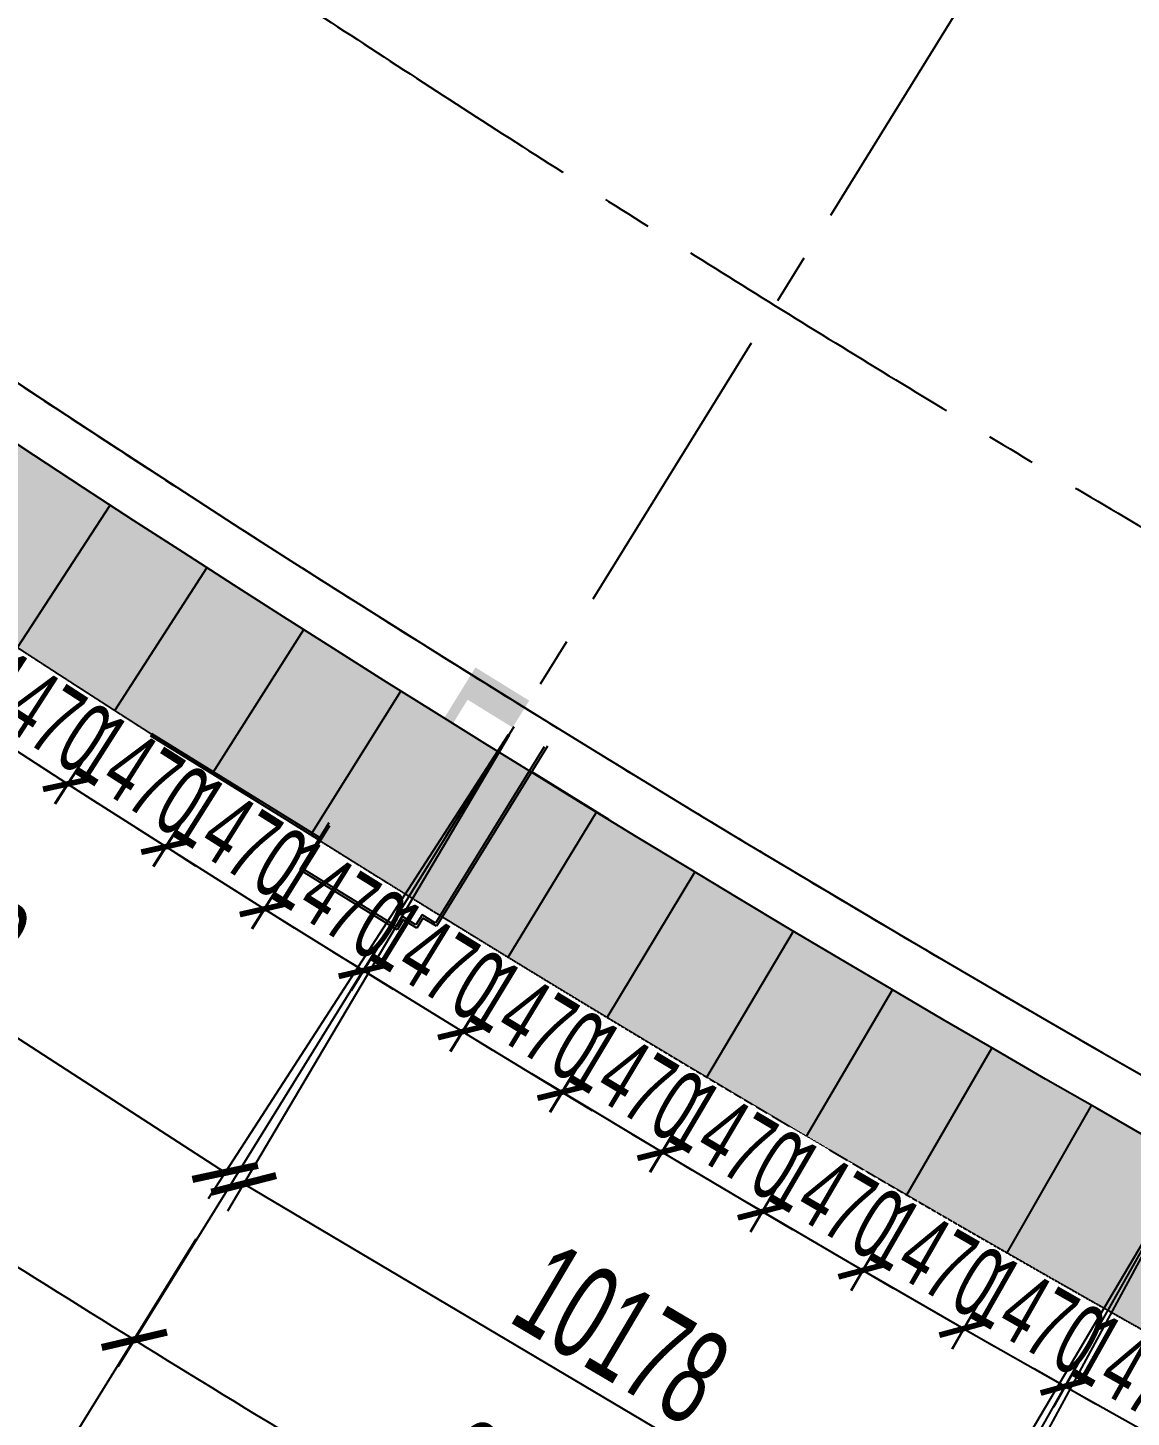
# Model space of a CAD drawing. Extents: x -668578 to 2331563, y -1202445 to 1620273.
# Drawn here: x 1576507 to 1590489, y 61932 to 79529 of the extents above; entities that cross this region are included whole.
import ezdxf
from ezdxf.enums import TextEntityAlignment as Align

# ---------------------------------------------------------------- set-up
doc = ezdxf.new("R2010")
doc.units = 0
doc.linetypes.add('CENTER2', pattern=[28.575000000000003, 19.05, -3.175, 3.175, -3.175])
doc.linetypes.add('DASH', pattern=[0.35, 0.25, -0.1])
doc.layers.get('0').update_dxf_attribs({"color": 8})
doc.layers.get('Defpoints').update_dxf_attribs({"color": 8})
for name, color, linetype in [('#填充层', 8, 'Continuous'), ('#幕墙线-平面', 8, 'Continuous'), ('#标注', 8, 'Continuous'), ('#轴线', 8, 'CENTER2'), ('A-AL', 8, 'Continuous'), ('A-GLASS', 8, 'Continuous'), ('dim', 8, 'Continuous'), ('PUB_HATCH', 8, 'Continuous')]:
    doc.layers.add(name, color=color, linetype=linetype)
doc.styles.add('JHZX', font='jrs.shx', dxfattribs={"width": 0.6, "bigfont": 'jhz.shx'})
doc.dimstyles.new('JZBZ-300', dxfattribs={"dimscale": 300, "dimtxt": 3, "dimasz": 1.5, "dimexe": 1, "dimexo": 1, "dimgap": 0.5, "dimtad": 1, "dimdec": 0, "dimdsep": 46, "dimtxsty": 'JHZX', "dimblk1": 'ARCHTICK', "dimblk2": 'ARCHTICK', "dimsah": 1, "dimcen": 0, "dimclrd": 1, "dimclre": 1, "dimclrt": 2, "dimazin": 2, "dimtfac": 1, "dimtdec": 0, "dimtix": 1, "dimtmove": 0, "dimatfit": 3, "dimfxl": 0, "dimtolj": 1, "dimlwd": -1, "dimlwe": -1, "dimarcsym": 0})
doc.dimstyles.new('JZBZ-400', dxfattribs={"dimscale": 400, "dimtxt": 3, "dimasz": 1.5, "dimexe": 1, "dimexo": 1, "dimgap": 0.5, "dimtad": 1, "dimdec": 0, "dimdsep": 46, "dimtxsty": 'JHZX', "dimblk1": 'ARCHTICK', "dimblk2": 'ARCHTICK', "dimsah": 1, "dimcen": 0, "dimclrd": 1, "dimclre": 1, "dimclrt": 2, "dimazin": 2, "dimtfac": 1, "dimtdec": 0, "dimtix": 1, "dimtmove": 0, "dimatfit": 3, "dimfxl": 0, "dimtolj": 1, "dimlwd": -1, "dimlwe": -1, "dimarcsym": 0})

# ---------------------------------------------------------------- blocks, each defined once
blk = doc.blocks.new('_ARCHTICK')
at = {"color": 0, "linetype": 'ByBlock', "const_width": 0.15}
blk.add_lwpolyline([(-0.5, -0.5), (0.5, 0.5)], dxfattribs=at)
blk = doc.blocks.new('*D2939')
at = {"layer": '#标注', "ltscale": 300, "transparency": 16777216}
for p, q in [((-1772.791618300945, -1481.365197545436), (-9341.748198340536, -7862.657879242006)), ((165913.7732030131, -92055.65823940704), (164727.0996400029, -101884.2800072265))]:
    blk.add_line(p, q, dxfattribs=at)
blk.add_arc((197092.1482162317, 166179.1797920645), 269610.2124900237, 220.1338192809485, 263.1156299250187, dxfattribs=at)
at = {"layer": 'Defpoints', "color": 0, "ltscale": 300, "transparency": 16777216}
for p in [(197092.1482162317, 166179.1797920645), (-1466.975190824596, -1223.535190204158), (40379.67516651106, -53208.30268940322), (165961.7196095993, -91658.54220838404)]:
    blk.add_point(p, dxfattribs=at)
at = {"layer": '#标注', "ltscale": 300, "transparency": 16777216, "xscale": 600, "yscale": 600, "zscale": 600}
for p, rotation in [((-9035.931770864163, -7604.827871900749), 130.1338192809485), ((164775.0460465892, -101487.1639762035), 353.1156299250187)]:
    blk.add_blockref('_ARCHTICK', p, dxfattribs=dict(at, rotation=rotation))
at = {"layer": '#标注', "ltscale": 300, "transparency": 16777216, "insert": (69341.55334645722, -70334.48968467087), "char_height": 1200, "attachment_point": 5, "rotation": 331.6247246029835, "style": 'JHZX'}
blk.add_mtext('\\A1;42.98°', dxfattribs=at)
blk = doc.blocks.new('*D2930')
at = {"layer": '#标注', "ltscale": 300, "transparency": 16777216}
for p, q in [((51524.54551234051, -49383.7940337945), (47327.25925499615, -55599.32201409651)), ((60146.82246571455, -54961.72641185495), (56198.15034978064, -61338.08811119855))]:
    blk.add_line(p, q, dxfattribs=at)
blk.add_arc((197092.1482162355, 166179.1797920608), 267210.2124900245, 235.9692216820956, 238.2314223311194, dxfattribs=at)
at = {"layer": 'Defpoints', "color": 0, "ltscale": 300, "transparency": 16777216}
for p in [(197092.1482162355, 166179.1797920608), (51748.40077939886, -49052.29920817842), (60357.41831189766, -54621.65378788998), (50478.43420826914, -57216.69421584099)]:
    blk.add_point(p, dxfattribs=at)
at = {"layer": '#标注', "ltscale": 300, "transparency": 16777216, "xscale": 600, "yscale": 600, "zscale": 600}
for p, rotation in [((47551.11452205444, -55267.82718848043), 145.9692216820956), ((56408.74619596369, -60998.01548723358), 328.2314223311194)]:
    blk.add_blockref('_ARCHTICK', p, dxfattribs=dict(at, rotation=rotation))
at = {"layer": '#标注', "ltscale": 300, "transparency": 16777216, "insert": (52386.18470508435, -57504.93999137268), "char_height": 1200, "attachment_point": 5, "rotation": 327.10032200660754, "style": 'JHZX'}
blk.add_mtext('\\A1;2.26°', dxfattribs=at)
blk = doc.blocks.new('*D2931')
at = {"layer": '#标注', "ltscale": 300, "transparency": 16777216}
for p, q in [((60146.82246571455, -54961.72641185472), (56198.15034978128, -61338.08811119736)), ((68982.5556794831, -60194.96833813658), (65288.65248811028, -66722.22497571085))]:
    blk.add_line(p, q, dxfattribs=at)
blk.add_arc((197092.1482162341, 166179.1797920613), 267210.2124900228, 238.2314223311197, 240.4936231196922, dxfattribs=at)
at = {"layer": 'Defpoints', "color": 0, "ltscale": 300, "transparency": 16777216}
for p in [(197092.1482162341, 166179.1797920613), (60357.41831189766, -54621.65378788975), (69179.56384968969, -59846.84798413259), (59410.711505285, -62829.81488756277)]:
    blk.add_point(p, dxfattribs=at)
at = {"layer": '#标注', "ltscale": 300, "transparency": 16777216, "xscale": 600, "yscale": 600, "zscale": 600}
for p, rotation in [((56408.74619596444, -60998.01548723238), 148.2314223311197), ((65485.66065831677, -66374.10462170682), 330.4936231196922)]:
    blk.add_blockref('_ARCHTICK', p, dxfattribs=dict(at, rotation=rotation))
at = {"layer": '#标注', "ltscale": 300, "transparency": 16777216, "insert": (61328.35310467837, -63042.53221595648), "char_height": 1200, "attachment_point": 5, "rotation": 329.362522725406, "style": 'JHZX'}
blk.add_mtext('\\A1;2.26°', dxfattribs=at)
blk = doc.blocks.new('*D2932')
at = {"layer": '#标注', "ltscale": 300, "transparency": 16777216}
for p, q in [((68982.55567948359, -60194.96833813658), (65288.6524881104, -66722.2249757114)), ((78017.97223548878, -65075.36233870775), (74584.59562444988, -71743.33992166127))]:
    blk.add_line(p, q, dxfattribs=at)
blk.add_arc((197092.1482162357, 166179.1797920601), 267210.2124900231, 240.4936231196918, 242.755823859536, dxfattribs=at)
at = {"layer": 'Defpoints', "color": 0, "ltscale": 300, "transparency": 16777216}
for p in [(197092.1482162357, 166179.1797920601), (69179.56384969015, -59846.8479841326), (78201.08565474418, -64719.7368676169), (68557.59220507472, -68085.98101930981)]:
    blk.add_point(p, dxfattribs=at)
at = {"layer": '#标注', "ltscale": 300, "transparency": 16777216, "xscale": 600, "yscale": 600, "zscale": 600}
for p, rotation in [((65485.66065831683, -66374.10462170735), 150.4936231196918), ((74767.70904370514, -71387.71445057029), 332.755823859536)]:
    blk.add_blockref('_ARCHTICK', p, dxfattribs=dict(at, rotation=rotation))
at = {"layer": '#标注', "ltscale": 300, "transparency": 16777216, "insert": (70482.13576870582, -68222.83826029279), "char_height": 1200, "attachment_point": 5, "rotation": 331.62472348961387, "style": 'JHZX'}
blk.add_mtext('\\A1;2.26°', dxfattribs=at)
blk = doc.blocks.new('*U2924')
at = {"linetype": 'ByBlock'}
blk.add_line((-8.960830237663566e-17, -20), (0, 0), dxfattribs=at)
blk.add_circle((0, -24), 4, dxfattribs=at)
at = {"color": 253, "linetype": 'ByBlock', "style": 'JHZX', "width": 0.75}
blk.add_attdef('AXES', text='', height=4, dxfattribs=at).set_placement((0, -24), align=Align.MIDDLE_CENTER)
blk = doc.blocks.new('*D3010')
at = {"layer": '#标注', "transparency": 16777216}
for p, q in [((-101902.4539093961, -38889.51586184055), (-105706.1735905746, -44769.24346854811)), ((-105488.9056908381, -44433.39430635753), (-96943.20927168499, -49961.78538723463)), ((-93356.75749024296, -44417.90694271766), (-97160.47717142141, -50297.63454942522))]:
    blk.add_line(p, q, dxfattribs=at)
at = {"layer": 'Defpoints', "color": 0, "transparency": 16777216}
for p in [(-101685.1860096597, -38553.66669964996), (-93139.48959050654, -44082.05778052706), (-96943.20927168499, -49961.78538723463)]:
    blk.add_point(p, dxfattribs=at)
at = {"layer": '#标注', "transparency": 16777216, "xscale": 600, "yscale": 600, "zscale": 600}
for p, rotation in [((-105488.9056908381, -44433.39430635753), 147.1003207696899), ((-96943.20927168499, -49961.78538723463), 327.1003207696899)]:
    blk.add_blockref('_ARCHTICK', p, dxfattribs=dict(at, rotation=rotation))
at = {"layer": '#标注', "transparency": 16777216, "insert": (-100781.5216817887, -46525.8915224149), "char_height": 1200, "attachment_point": 5, "rotation": 327.1003207696899, "style": 'JHZX'}
blk.add_mtext('\\A1;10178', dxfattribs=at)
blk = doc.blocks.new('*D3012')
at = {"layer": '#标注', "transparency": 16777216}
for p, q in [((-93343.33130925515, -44426.22133713627), (-96911.99818728887, -50451.50945105084)), ((-84586.07476548076, -49612.98266362622), (-88154.74164351447, -55638.27077754079)), ((-96708.15646854024, -50107.34589444206), (-87950.89992476584, -55294.10722093201))]:
    blk.add_line(p, q, dxfattribs=at)
at = {"layer": 'Defpoints', "color": 0, "transparency": 16777216}
for p in [(-93139.48959050654, -44082.0577805275), (-84382.23304673213, -49268.81910701744), (-87950.89992476584, -55294.10722093201)]:
    blk.add_point(p, dxfattribs=at)
at = {"layer": '#标注', "transparency": 16777216, "xscale": 600, "yscale": 600, "zscale": 600}
for p, rotation in [((-96708.15646854024, -50107.34589444206), 149.3625242491921), ((-87950.89992476584, -55294.10722093201), 329.3625242491921)]:
    blk.add_blockref('_ARCHTICK', p, dxfattribs=dict(at, rotation=rotation))
at = {"layer": '#标注', "transparency": 16777216, "insert": (-91921.84475915578, -52012.39944446946), "char_height": 1200, "attachment_point": 5, "rotation": 329.3625242491921, "style": 'JHZX'}
blk.add_mtext('\\A1;10178', dxfattribs=at)
blk = doc.blocks.new('*D3013')
at = {"layer": '#标注', "transparency": 16777216}
for p, q in [((-84572.33088964586, -49620.76059380494), (-87900.38306527039, -55782.2173094185)), ((-75617.16457695456, -54457.80840662301), (-78945.21675257909, -60619.26512223657)), ((-87710.28522236436, -55430.2758226306), (-78755.11890967307, -60267.32363544867))]:
    blk.add_line(p, q, dxfattribs=at)
at = {"layer": 'Defpoints', "color": 0, "transparency": 16777216}
for p in [(-84382.23304673983, -49268.81910701704), (-75427.06673404854, -54105.86691983511), (-78755.11890967307, -60267.32363544867)]:
    blk.add_point(p, dxfattribs=at)
at = {"layer": '#标注', "transparency": 16777216, "xscale": 600, "yscale": 600, "zscale": 600}
for p, rotation in [((-87710.28522236436, -55430.2758226306), 151.6247224242016), ((-78755.11890967307, -60267.32363544867), 331.6247224242016)]:
    blk.add_blockref('_ARCHTICK', p, dxfattribs=dict(at, rotation=rotation))
at = {"layer": '#标注', "transparency": 16777216, "insert": (-82852.50638020667, -57144.91675546385), "char_height": 1200, "attachment_point": 5, "rotation": 331.62472242420154, "style": 'JHZX'}
blk.add_mtext('\\A1;10178', dxfattribs=at)
blk = doc.blocks.new('*U576')
at = {"layer": '#幕墙线-平面', "ltscale": 300}
blk.add_lwpolyline([(-2.021426355838275e-10, 0.002538945773403268), (6.263339929546419e-05, -2149.999906919618)], dxfattribs=at)
blk = doc.blocks.new('*U577')
at = {"layer": '#幕墙线-平面', "color": 0, "linetype": 'ByBlock', "lineweight": -2, "transparency": 16777216}
for p, rotation in [((1576377.516147422, 71681.55711264661), 146.9395282817642), ((1577611.771405026, 70883.11598814966), 147.2627239412859), ((1578850.510871807, 70091.64975156798), 147.5859196008075), ((1580093.695132487, 69307.18358645562), 147.9091152603291), ((1581341.28463036, 68529.74245363177), 148.2323109198542), ((1582593.23966855, 67759.3510903877), 148.5555065793769), ((1583849.520411273, 66996.03400969843), 148.8787022388986), ((1585110.086885109, 66239.815499444), 149.2018978984213), ((1586374.898980267, 65490.71962163542), 149.5250935579441), ((1587643.91645187, 64748.77021165018), 149.8482892174657), ((1588917.098921226, 64013.99087747285), 150.1714848769863), ((1590194.40587712, 63286.40499894484), 150.494680536509)]:
    blk.add_blockref('*U576', p, dxfattribs=dict(at, rotation=rotation))
blk = doc.blocks.new('A$Cddbd2f9a')
at = {"layer": 'PUB_HATCH'}
h = blk.add_hatch(dxfattribs=at)
h.set_pattern_fill('钢筋混凝土', color=256, scale=20, style=0)
h.set_pattern_definition([(45, (-2064935.750837009, -161072.4794583464), (-35.35533905932738, 35.35533905932738), []), (49.99999999999999, (-2064935.750837009, -161072.4794583464), (143.4520365201507, -12.55042699651902), [15, -165]), (355, (-2064935.750837009, -161072.4794583464), (-27.7502667226, 150.4384267400024), [12, -132]), (100.4514, (-2064923.796501009, -161073.5253263464), (115.7018763428043, 137.8879084121907), [12.748038, -140.2284224]), (46.18420000000001, (-2064935.750837009, -161032.4794583464), (213.4482097251289, -33.10380286580362), [22.5, -247.5]), (96.6356, (-2064917.963488009, -161035.2381197464), (186.9325411097407, 194.8235741800883), [19.1220576, -210.3426]), (351.1842, (-2064935.750837009, -161032.4794583464), (186.9323890267254, 194.8237201850649), [18, -198]), (21, (-2064915.750837009, -161042.4794583464), (119.3814104236923, -80.52377813306776), [15, -165]), (326.0000000000001, (-2064915.750837009, -161042.4794583464), (48.66306638431634, 145.0300090093706), [12, -132]), (71.4514, (-2064905.802390409, -161049.1897795464), (168.044525716298, 64.50609934199048), [12.748038, -140.2284224]), (37.50000000000001, (-2064935.750837009, -161072.4794583464), (2.431971063458134, 66.5787707662623), [0, -130.4, 0, -134, 0, -132.5]), (7.499999999999999, (-2064935.750837009, -161072.4794583464), (52.61390748842972, 78.88234237647205), [0, -76.39999999999999, 0, -127.4, 0, -50.5]), (327.5, (-2064980.350837009, -161072.4794583464), (106.7644872344818, -4.510974346875951), [0, -50, 0, -156, 0, -207]), (317.5, (-2065000.350837009, -161072.4794583464), (116.6372338684772, 20.02099646646354), [0, -65, 0, -103.6, 0, -147])])
h.paths.add_polyline_path([(2900, -661.9794583463226), (250, -661.9794583463226), (250, -211.9794583463226), (0, -211.9794583463226), (0, -1361.979458346381), (400, -1361.979458346381), (400, -821.9794583463226), (400, -791.9794583463226), (2500, -791.9794583463226), (2500, -821.9794583463226), (2500, -1461.979458346381), (2900, -1461.979458346381)])
at = {"layer": 'A-AL'}
for p, q in [((250, -111.9794583462644), (-450, -111.9794583463226)), ((-450, -1561.979458346381), (-450, -111.9794583463226)), ((220, -141.9794583463226), (-420, -141.9794583463226)), ((-420, -1531.979458346381), (-420, -141.9794583463226)), ((-299.9999999997672, -1561.979458346381), (-450, -1561.979458346381)), ((-269.9999999997672, -1531.979458346381), (-420, -1531.979458346381)), ((-300.0000000002328, -1761.979458346381), (-299.9999999997672, -1561.979458346381)), ((-270.0000000002328, -1731.979458346381), (-269.9999999997672, -1531.979458346381)), ((-120.0000000004657, -1731.979458346381), (-270.0000000002328, -1731.979458346381)), ((-120.0000000002328, -1931.979458346381), (-120.0000000004657, -1731.979458346381)), ((-150.0000000004657, -1761.979458346381), (-300.0000000002328, -1761.979458346381)), ((-150.0000000002328, -1961.979458346381), (-150.0000000004657, -1761.979458346381)), ((2500, -1931.979458346381), (-120.0000000002328, -1931.979458346381)), ((2530, -1961.979458346439), (-150.0000000002328, -1961.979458346381))]:
    blk.add_line(p, q, dxfattribs=at)
at = {"layer": 'A-GLASS'}
for p, q in [((0, -111.9794583463226), (-2.328306436538696e-10, 2388.020541653677)), ((30, -111.9794583463226), (29.99999999976717, 2388.020541653677)), ((2150, -3111.979458346381), (2150, -1961.979458346439))]:
    blk.add_line(p, q, dxfattribs=at)
blk = doc.blocks.new('*D3282')
at = {"layer": '#标注', "ltscale": 300, "transparency": 16777216}
for p, q in [((54772.15444297106, -52488.1219881019), (54171.23585442573, -53417.03777627872)), ((54334.18360437669, -53165.14885078592), (53956.35021613749, -52920.72722585949)), ((54334.18360437669, -53165.14885078592), (55568.44535761777, -53963.59671882015)), ((56006.41619621214, -53286.56985613613), (55405.49760766681, -54215.48564431295)), ((55568.44535761777, -53963.59671882015), (55946.27874585698, -54208.01834374659))]:
    blk.add_line(p, q, dxfattribs=at)
at = {"layer": 'Defpoints', "color": 0, "ltscale": 300, "transparency": 16777216}
for p in [(54935.10219292202, -52236.23306260909), (56169.3639461631, -53034.68093064333), (55568.44535761777, -53963.59671882015)]:
    blk.add_point(p, dxfattribs=at)
at = {"layer": '#标注', "ltscale": 300, "transparency": 16777216, "xscale": 450, "yscale": 450, "zscale": 450}
for p, rotation in [((54334.18360437669, -53165.14885078592), 327.1010429384983), ((55568.44535761777, -53963.59671882015), 147.1010429384983)]:
    blk.add_blockref('_ARCHTICK', p, dxfattribs=dict(at, rotation=rotation))
at = {"layer": '#标注', "ltscale": 300, "transparency": 16777216, "insert": (55277.20998089915, -53060.59493381743), "char_height": 900, "attachment_point": 5, "rotation": 327.10104293849827, "style": 'JHZX'}
blk.add_mtext('\\A1;1470', dxfattribs=at)
blk = doc.blocks.new('*D3283')
at = {"layer": '#标注', "ltscale": 300, "transparency": 16777216}
for p, q in [((56007.83309856497, -53287.47830167934), (55412.16389748812, -54219.7689722729)), ((55573.68820024828, -53966.96489869448), (55194.48208988065, -53724.67844455424)), ((55573.68820024828, -53966.96489869448), (56812.43420097429, -54758.43784148367)), ((57246.57909929098, -54078.95124446852), (56650.90989821413, -55011.24191506208)), ((56812.43420097429, -54758.43784148367), (57191.64031134192, -55000.72429562391))]:
    blk.add_line(p, q, dxfattribs=at)
at = {"layer": 'Defpoints', "color": 0, "ltscale": 300, "transparency": 16777216}
for p in [(56169.35740132513, -53034.67422810091), (57408.10340205114, -53826.14717089009), (56812.43420097429, -54758.43784148367)]:
    blk.add_point(p, dxfattribs=at)
at = {"layer": '#标注', "ltscale": 300, "transparency": 16777216, "xscale": 450, "yscale": 450, "zscale": 450}
for p, rotation in [((55573.68820024828, -53966.96489869448), 327.4242386249305), ((56812.43420097429, -54758.43784148367), 147.4242386249305)]:
    blk.add_blockref('_ARCHTICK', p, dxfattribs=dict(at, rotation=rotation))
at = {"layer": '#标注', "ltscale": 300, "transparency": 16777216, "insert": (56516.10980613161, -53857.09322293224), "char_height": 900, "attachment_point": 5, "rotation": 327.4242386249305, "style": 'JHZX'}
blk.add_mtext('\\A1;1470', dxfattribs=at)
blk = doc.blocks.new('*D3284')
at = {"layer": '#标注', "ltscale": 300, "transparency": 16777216}
for p, q in [((57248.00110346048, -54079.85168309739), (56657.60024337216, -55015.48757167319)), ((56817.69595942143, -54761.77639394806), (56437.12919283373, -54521.63281987415)), ((56817.69595942143, -54761.77639394806), (58060.88679213947, -55546.24922772092)), ((58491.19193617852, -54864.32451687025), (57900.7910760902, -55799.96040544605)), ((58060.88679213947, -55546.24922772092), (58441.45355872717, -55786.39280179482))]:
    blk.add_line(p, q, dxfattribs=at)
at = {"layer": 'Defpoints', "color": 0, "ltscale": 300, "transparency": 16777216}
for p in [(57408.09681950974, -53826.14050537226), (58651.28765222778, -54610.61333914512), (58060.88679213947, -55546.24922772092)]:
    blk.add_point(p, dxfattribs=at)
at = {"layer": '#标注', "ltscale": 300, "transparency": 16777216, "xscale": 450, "yscale": 450, "zscale": 450}
for p, rotation in [((56817.69595942143, -54761.77639394806), 327.7474343113579), ((58060.88679213947, -55546.24922772092), 147.7474343113579)]:
    blk.add_blockref('_ARCHTICK', p, dxfattribs=dict(at, rotation=rotation))
at = {"layer": '#标注', "ltscale": 300, "transparency": 16777216, "insert": (57759.48280787899, -54646.59045538423), "char_height": 900, "attachment_point": 5, "rotation": 327.7474343113579, "style": 'JHZX'}
blk.add_mtext('\\A1;1470', dxfattribs=at)
blk = doc.blocks.new('*D3285')
at = {"layer": '#标注', "ltscale": 300, "transparency": 16777216}
for p, q in [((58492.61899691807, -54865.2169199342), (57907.50526370342, -55804.16825562071)), ((58066.16729897766, -55549.55804655077), (57684.25198537274, -55311.56499363942)), ((58066.16729897766, -55549.55804655077), (59313.76340676581, -56327.00581027141)), ((59740.21510470622, -55642.66468365485), (59155.10137149158, -56581.61601934135)), ((59313.76340676581, -56327.00581027141), (59695.67872037072, -56564.99886318276))]:
    blk.add_line(p, q, dxfattribs=at)
at = {"layer": 'Defpoints', "color": 0, "ltscale": 300, "transparency": 16777216}
for p in [(58651.2810321923, -54610.60671086426), (59898.87713998045, -55388.05447458491), (59313.76340676581, -56327.00581027141)]:
    blk.add_point(p, dxfattribs=at)
at = {"layer": '#标注', "ltscale": 300, "transparency": 16777216, "xscale": 450, "yscale": 450, "zscale": 450}
for p, rotation in [((58066.16729897766, -55549.55804655077), 328.0706299977945), ((59313.76340676581, -56327.00581027141), 148.0706299977946)]:
    blk.add_blockref('_ARCHTICK', p, dxfattribs=dict(at, rotation=rotation))
at = {"layer": '#标注', "ltscale": 300, "transparency": 16777216, "insert": (59007.28942342019, -55429.0615102712), "char_height": 900, "attachment_point": 5, "rotation": 328.0706299977946, "style": 'JHZX'}
blk.add_mtext('\\A1;1470', dxfattribs=at)
blk = doc.blocks.new('*D3262')
at = {"layer": '#标注', "ltscale": 300, "transparency": 16777216}
for p, q in [((59741.64717660832, -55643.54902275837), (59161.83918792333, -56585.78592918759)), ((59319.06249397655, -56330.28479018094), (58935.81078546659, -56094.4498311011)), ((59319.06249397655, -56330.28479018094), (60571.02417974116, -57100.68274634333)), ((60993.60886237292, -56413.94697892076), (60413.80087368793, -57356.18388534998)), ((60571.02417974116, -57100.68274634333), (60954.27588825113, -57336.51770542317))]:
    blk.add_line(p, q, dxfattribs=at)
at = {"layer": 'Defpoints', "color": 0, "ltscale": 300, "transparency": 16777216}
for p in [(59898.87048266154, -55388.04788375173), (61150.83216842615, -56158.44583991411), (60571.02417974116, -57100.68274634333)]:
    blk.add_point(p, dxfattribs=at)
at = {"layer": '#标注', "ltscale": 300, "transparency": 16777216, "xscale": 450, "yscale": 450, "zscale": 450}
for p, rotation in [((59319.06249397655, -56330.28479018094), 328.3938256842197), ((60571.02417974116, -57100.68274634333), 148.3938256842198)]:
    blk.add_blockref('_ARCHTICK', p, dxfattribs=dict(at, rotation=rotation))
at = {"layer": '#标注', "ltscale": 300, "transparency": 16777216, "insert": (60259.48994896532, -56204.48149024884), "char_height": 900, "attachment_point": 5, "rotation": 328.3938256842198, "style": 'JHZX'}
blk.add_mtext('\\A1;1470', dxfattribs=at)
blk = doc.blocks.new('*D3263')
at = {"layer": '#标注', "ltscale": 300, "transparency": 16777216}
for p, q in [((60995.04589987057, -56414.82322592517), (60420.56210454694, -57360.31572218917)), ((60576.34167871185, -57103.93178300226), (60191.76576993147, -56870.26242175489)), ((60576.34167871185, -57103.93178300226), (61832.62910645247, -57867.25541841721)), ((62251.33332761119, -57178.14686134014), (61676.84953228756, -58123.63935760413)), ((61832.62910645247, -57867.25541841721), (62217.20501523284, -58100.92477966457))]:
    blk.add_line(p, q, dxfattribs=at)
at = {"layer": 'Defpoints', "color": 0, "ltscale": 300, "transparency": 16777216}
for p in [(61150.82547403548, -56158.43928673826), (62407.1129017761, -56921.76292215322), (61832.62910645247, -57867.25541841721)]:
    blk.add_point(p, dxfattribs=at)
at = {"layer": '#标注', "ltscale": 300, "transparency": 16777216, "xscale": 450, "yscale": 450, "zscale": 450}
for p, rotation in [((60576.34167871185, -57103.93178300226), 328.7170213706538), ((61832.62910645247, -57867.25541841721), 148.7170213706539)]:
    blk.add_blockref('_ARCHTICK', p, dxfattribs=dict(at, rotation=rotation))
at = {"layer": '#标注', "ltscale": 300, "transparency": 16777216, "insert": (61516.04454091199, -56972.8257223359), "char_height": 900, "attachment_point": 5, "rotation": 328.71702137065387, "style": 'JHZX'}
blk.add_mtext('\\A1;1470', dxfattribs=at)
blk = doc.blocks.new('*D3264')
at = {"layer": '#标注', "ltscale": 300, "transparency": 16777216}
for p, q in [((62252.77528497968, -57179.01498836438), (61683.6339624394, -58127.73298996539)), ((61837.96484798665, -57870.47440844438), (61452.07697570514, -57638.9780801235)), ((61837.96484798665, -57870.47440844438), (63098.53804406181, -58626.69943501953)), ((63513.34848105484, -57935.24001493953), (62944.20715851456, -58883.95801654054)), ((63098.53804406181, -58626.69943501953), (63484.42591634332, -58858.19576334041))]:
    blk.add_line(p, q, dxfattribs=at)
at = {"layer": 'Defpoints', "color": 0, "ltscale": 300, "transparency": 16777216}
for p in [(62407.10617052694, -56921.75640684337), (63667.6793666021, -57677.98143341851), (63098.53804406181, -58626.69943501953)]:
    blk.add_point(p, dxfattribs=at)
at = {"layer": '#标注', "ltscale": 300, "transparency": 16777216, "xscale": 450, "yscale": 450, "zscale": 450}
for p, rotation in [((61837.96484798665, -57870.47440844438), 329.0402170570809), ((63098.53804406181, -58626.69943501953), 149.040217057081)]:
    blk.add_blockref('_ARCHTICK', p, dxfattribs=dict(at, rotation=rotation))
at = {"layer": '#标注', "ltscale": 300, "transparency": 16777216, "insert": (62776.91321711875, -57734.06975868995), "char_height": 900, "attachment_point": 5, "rotation": 329.04021705708095, "style": 'JHZX'}
blk.add_mtext('\\A1;1470', dxfattribs=at)
blk = doc.blocks.new('*D3265')
at = {"layer": '#标注', "ltscale": 300, "transparency": 16777216}
for p, q in [((63514.79531241282, -57936.09999436077), (62951.01457208786, -58888.01331416723)), ((63103.89185838369, -58629.8882759884), (62716.70430111545, -58400.57234654465)), ((63103.89185838369, -58629.8882759884), (64368.71071278435, -59378.99063150113)), ((64779.61416681347, -58685.20234987351), (64215.83342648852, -59637.11566967997)), ((64368.71071278435, -59378.99063150113), (64755.8982700526, -59608.30656094488))]:
    blk.add_line(p, q, dxfattribs=at)
at = {"layer": 'Defpoints', "color": 0, "ltscale": 300, "transparency": 16777216}
for p in [(63667.67259870865, -57677.97495618195), (64932.4914531093, -58427.07731169468), (64368.71071278435, -59378.99063150113)]:
    blk.add_point(p, dxfattribs=at)
at = {"layer": '#标注', "ltscale": 300, "transparency": 16777216, "xscale": 450, "yscale": 450, "zscale": 450}
for p, rotation in [((63103.89185838369, -58629.8882759884), 329.363412743514), ((64368.71071278435, -59378.99063150113), 149.363412743514)]:
    blk.add_blockref('_ARCHTICK', p, dxfattribs=dict(at, rotation=rotation))
at = {"layer": '#标注', "ltscale": 300, "transparency": 16777216, "insert": (64042.05585817569, -58488.18937738711), "char_height": 900, "attachment_point": 5, "rotation": 329.36341274351395, "style": 'JHZX'}
blk.add_mtext('\\A1;1470', dxfattribs=at)
blk = doc.blocks.new('*D3266')
at = {"layer": '#标注', "ltscale": 300, "transparency": 16777216}
for p, q in [((64781.06582612389, -58686.05415432799), (64222.66360687833, -59641.13250353686)), ((64374.08242954092, -59382.14922194618), (63985.60750715491, -59155.0209879523)), ((64374.08242954092, -59382.14922194618), (65643.10669716528, -60124.10507080916)), ((66050.09009374825, -59428.01000319098), (65491.68787450269, -60383.08835239984)), ((65643.10669716528, -60124.10507080916), (66031.58161955129, -60351.23330480305))]:
    blk.add_line(p, q, dxfattribs=at)
at = {"layer": 'Defpoints', "color": 0, "ltscale": 300, "transparency": 16777216}
for p in [(64932.48464878649, -58427.07087273731), (66201.50891641085, -59169.0267216003), (65643.10669716528, -60124.10507080916)]:
    blk.add_point(p, dxfattribs=at)
at = {"layer": '#标注', "ltscale": 300, "transparency": 16777216, "xscale": 450, "yscale": 450, "zscale": 450}
for p, rotation in [((64374.08242954092, -59382.14922194618), 329.6866084299393), ((65643.10669716528, -60124.10507080916), 149.6866084299394)]:
    blk.add_blockref('_ARCHTICK', p, dxfattribs=dict(at, rotation=rotation))
at = {"layer": '#标注', "ltscale": 300, "transparency": 16777216, "insert": (65311.43220867828, -59235.16058319632), "char_height": 900, "attachment_point": 5, "rotation": 329.6866084299394, "style": 'JHZX'}
blk.add_mtext('\\A1;1470', dxfattribs=at)
blk = doc.blocks.new('*D3267')
at = {"layer": '#标注', "ltscale": 300, "transparency": 16777216}
for p, q in [((66051.54653482154, -59428.85360557552), (65498.54060438093, -60387.06659467678)), ((65648.49614543504, -60127.23331022852), (65258.74621876265, -59902.29999864736)), ((65648.49614543504, -60127.23331022852), (66921.68544737053, -60862.01904424808)), ((67324.73583675703, -60163.63933959509), (66771.72990631642, -61121.85232869635)), ((66921.68544737053, -60862.01904424808), (67311.43537404294, -61086.95235582924))]:
    blk.add_line(p, q, dxfattribs=at)
at = {"layer": 'Defpoints', "color": 0, "ltscale": 300, "transparency": 16777216}
for p in [(66201.50207587564, -59169.02032112726), (67474.69137781113, -59903.80605514682), (66921.68544737053, -60862.01904424808)]:
    blk.add_point(p, dxfattribs=at)
at = {"layer": '#标注', "ltscale": 300, "transparency": 16777216, "xscale": 450, "yscale": 450, "zscale": 450}
for p, rotation in [((65648.49614543504, -60127.23331022852), 330.0098041163731), ((66921.68544737053, -60862.01904424808), 150.0098041163731)]:
    blk.add_blockref('_ARCHTICK', p, dxfattribs=dict(at, rotation=rotation))
at = {"layer": '#标注', "ltscale": 300, "transparency": 16777216, "insert": (66585.001878511, -59974.95960834178), "char_height": 900, "attachment_point": 5, "rotation": 330.0098041163732, "style": 'JHZX'}
blk.add_mtext('\\A1;1470', dxfattribs=at)
blk = doc.blocks.new('*D3268')
at = {"layer": '#标注', "ltscale": 300, "transparency": 16777216}
for p, q in [((67326.19701325065, -60164.47471306717), (66778.60496763677, -61125.79185280999)), ((66927.09245566712, -60865.11683310455), (66536.07992610896, -60642.385601059)), ((66927.09245566712, -60865.11683310455), (68204.40628047442, -61592.70907223205)), ((68603.51083805795, -60892.06695219468), (68055.91879244406, -61853.38409193749)), ((68204.40628047442, -61592.70907223205), (68595.41881003258, -61815.4403042776))]:
    blk.add_line(p, q, dxfattribs=at)
at = {"layer": 'Defpoints', "color": 0, "ltscale": 300, "transparency": 16777216}
for p in [(67474.68450128101, -59903.79969336173), (68751.9983260883, -60631.39193248923), (68204.40628047442, -61592.70907223205)]:
    blk.add_point(p, dxfattribs=at)
at = {"layer": '#标注', "ltscale": 300, "transparency": 16777216, "xscale": 450, "yscale": 450, "zscale": 450}
for p, rotation in [((66927.09245566712, -60865.11683310455), 330.3329998028108), ((68204.40628047442, -61592.70907223205), 150.3329998028108)]:
    blk.add_blockref('_ARCHTICK', p, dxfattribs=dict(at, rotation=rotation))
at = {"layer": '#标注', "ltscale": 300, "transparency": 16777216, "insert": (67862.7243441315, -60707.56291325741), "char_height": 900, "attachment_point": 5, "rotation": 330.33299980281083, "style": 'JHZX'}
blk.add_mtext('\\A1;1470', dxfattribs=at)
blk = doc.blocks.new('*D3269')
at = {"layer": '#标注', "ltscale": 300, "transparency": 16777216}
for p, q in [((68604.97670347843, -60892.89407017345), (68062.81596644758, -61857.28477253905)), ((68209.83067675079, -61595.77631195993), (67817.56798588211, -61375.25424650512)), ((68209.83067675079, -61595.77631195993), (69491.22838175231, -62316.15190503559)), ((69886.37440847995, -61613.26966324913), (69344.2136714491, -62577.66036561472)), ((69491.22838175231, -62316.15190503559), (69883.49107262101, -62536.6739704904))]:
    blk.add_line(p, q, dxfattribs=at)
at = {"layer": 'Defpoints', "color": 0, "ltscale": 300, "transparency": 16777216}
for p in [(68751.99141378165, -60631.38560959433), (70033.38911878316, -61351.76120267001), (69491.22838175231, -62316.15190503559)]:
    blk.add_point(p, dxfattribs=at)
at = {"layer": '#标注', "ltscale": 300, "transparency": 16777216, "xscale": 450, "yscale": 450, "zscale": 450}
for p, rotation in [((68209.83067675079, -61595.77631195993), 330.6561954892391), ((69491.22838175231, -62316.15190503559), 150.6561954892391)]:
    blk.add_blockref('_ARCHTICK', p, dxfattribs=dict(at, rotation=rotation))
at = {"layer": '#标注', "ltscale": 300, "transparency": 16777216, "insert": (69144.55894985798, -61432.94718733952), "char_height": 900, "attachment_point": 5, "rotation": 330.6561954892391, "style": 'JHZX'}
blk.add_mtext('\\A1;1470', dxfattribs=at)
blk = doc.blocks.new('A$Caccc0cd0')
at = {"layer": '#标注'}
for p1, p2, distance, picture, middle in [((-101685.1860096597, -38553.66669964996), (-93139.48959050654, -44082.05778052706), -7002.819442343452, '*D3010', (-100781.5216817887, -46525.8915224149)), ((-93139.48959050654, -44082.0577805275), (-84382.23304673214, -49268.81910701745), -7002.819442342834, '*D3012', (-91921.84475915578, -52012.39944446946)), ((-84382.23304673983, -49268.81910701704), (-75427.06673404854, -54105.86691983511), -7002.819442343107, '*D3013', (-82852.50638020667, -57144.91675546385))]:
    dim = blk.add_aligned_dim(p1=p1, p2=p2, distance=distance, dimstyle='JZBZ-400', override={"dimclrd": 256, "dimclre": 256, "dimclrt": 256}, dxfattribs=at)
    dim.commit()
    dim.dimension.update_dxf_attribs({"geometry": picture, "text_midpoint": middle})
blk = doc.blocks.new('DSGDFG')
at = {"layer": '#标注', "ltscale": 300}
blk.add_arc((197092.151355247, 166179.1920613433), 257800.0000000007, 220.1360728823768, 263.1156295571803, dxfattribs=at)
at = {"layer": '#轴线', "ltscale": 200}
blk.add_line((97322.37239822163, 5069.784493485728), (60352.86970481253, -54628.99893156136), dxfattribs=at)
for radius in [212800.0000000004, 220600.0000000004, 228400.0000000004, 236200.0000000004, 244000.0000000004, 251800.0000000004, 257800.0000000004]:
    blk.add_arc((197092.1513552468, 166179.1920613431), radius, 218.4388923744016, 265.1405841852512, dxfattribs=at)
at = {"layer": '#标注', "ltscale": 300}
blk.add_blockref('A$Caccc0cd0', (154502.6209182295, -8915.558944611956), dxfattribs=at)
at = {"layer": '#标注', "linetype": 'ByBlock', "xscale": 400, "yscale": 400, "rotation": 328.2606767129008}
blk.add_blockref('*U2924', (57192.05896700127, -59718.76540319133), dxfattribs=at).add_auto_attribs({'AXES': 'S9'})
at = {"layer": '#标注', "ltscale": 300}
for base, center, p1, p2, picture, middle in [((40379.67516651106, -53208.30268940322), (197092.1482162317, 166179.1797920645), (-1466.975190824596, -1223.535190204158), (165961.7196095993, -91658.54220838402), '*D2939', (69341.55334645722, -70334.48968467087)), ((50478.43420826914, -57216.69421584099), (197092.1482162355, 166179.1797920608), (51748.40077939886, -49052.29920817842), (60357.41831189767, -54621.65378788998), '*D2930', (52386.18470508435, -57504.93999137268)), ((59410.711505285, -62829.81488756277), (197092.1482162341, 166179.1797920613), (60357.41831189767, -54621.65378788975), (69179.56384968967, -59846.84798413259), '*D2931', (61328.35310467838, -63042.53221595648)), ((68557.59220507472, -68085.98101930981), (197092.1482162357, 166179.1797920601), (69179.56384969014, -59846.84798413259), (78201.08565474418, -64719.73686761688), '*D2932', (70482.13576870583, -68222.83826029279))]:
    dim = blk.add_angular_dim_3p(base=base, center=center, p1=p1, p2=p2, dimstyle='JZBZ-400', override={"dimclrd": 256, "dimclre": 256, "dimclrt": 256}, dxfattribs=at)
    dim.commit()
    dim.dimension.update_dxf_attribs({"geometry": picture, "text_midpoint": middle})
blk = doc.blocks.new('D1')
at = {"layer": '#标注', "ltscale": 300}
for p1, p2, distance, picture, middle in [((54935.10219292203, -52236.2330626091), (56169.3639461631, -53034.68093064331), -1106.3397722144418, '*D3282', (55277.20998089915, -53060.59493381743)), ((56169.35740132513, -53034.67422810092), (57408.10340205114, -53826.14717089011), -1106.3397722161696, '*D3283', (56516.10980613161, -53857.09322293224)), ((57408.09681950975, -53826.14050537227), (58651.28765222779, -54610.61333914513), -1106.3397722146788, '*D3284', (57759.48280787899, -54646.59045538423)), ((58651.28103219229, -54610.60671086426), (59898.87713998044, -55388.0544745849), -1106.3397722145994, '*D3285', (59007.28942342019, -55429.0615102712)), ((59898.87048266153, -55388.04788375171), (61150.83216842613, -56158.4458399141), -1106.3397722129662, '*D3262', (60259.48994896532, -56204.48149024884)), ((61150.82547403546, -56158.43928673826), (62407.1129017761, -56921.76292215321), -1106.3397722132966, '*D3263', (61516.04454091199, -56972.8257223359)), ((62407.10617052694, -56921.75640684337), (63667.6793666021, -57677.98143341852), -1106.3397722149919, '*D3264', (62776.91321711875, -57734.06975868995)), ((63667.67259870865, -57677.97495618195), (64932.49145310931, -58427.07731169468), -1106.339772215706, '*D3265', (64042.05585817569, -58488.18937738711)), ((64932.48464878649, -58427.07087273733), (66201.50891641085, -59169.02672160031), -1106.3397722155137, '*D3266', (65311.43220867828, -59235.16058319632)), ((66201.50207587564, -59169.02032112726), (67474.69137781113, -59903.80605514683), -1106.3397722150426, '*D3267', (66585.001878511, -59974.95960834178)), ((67474.68450128101, -59903.79969336173), (68751.9983260883, -60631.39193248923), -1106.3397722141788, '*D3268', (67862.7243441315, -60707.56291325741)), ((68751.99141378165, -60631.38560959434), (70033.38911878318, -61351.76120267001), -1106.3397722160378, '*D3269', (69144.55894985798, -61432.94718733952))]:
    dim = blk.add_aligned_dim(p1=p1, p2=p2, distance=distance, dimstyle='JZBZ-300', override={"dimclrd": 256, "dimclre": 256, "dimclrt": 256}, dxfattribs=at)
    dim.commit()
    dim.dimension.update_dxf_attribs({"geometry": picture, "text_midpoint": middle})

msp = doc.modelspace()

# ---------------------------------------------------------------- hatches: boundary and pattern name
at = {"layer": '#填充层', "ltscale": 5}
h = msp.add_hatch(dxfattribs=at)
h.set_pattern_fill('DOTS', color=256, scale=300)
h.set_pattern_definition([(0, (1499898.777027618, 275661.4264817045), (238.125, 476.25), [0, -476.25])])
edge = h.paths.add_edge_path()
edge.add_arc((1718541.04347246, 290089.1825916904), 258450.0000122762, 224.2010680907206, 263.0036580566755)
edge.add_arc((1687376.985044699, 36144.25949104445), 2599.999999999618, 263.0036580561427, 353.115629925022)
edge.add_line((1689958.239246348, 35832.60784823389), (1699116.865503937, 111688.9142534468))
edge.add_arc((1675951.513029902, 114994.4315735811), 23399.99999999987, 351.8791540171561, 408.4110155012523)
edge.add_line((1691484.021918594, 132495.8934445993), (1690101.995247554, 131048.2174569779))
edge.add_arc((1675948.321140328, 114990.4893547565), 21405.07235536606, 48.60625955378568, 51.23890231349652)
edge.add_line((1689349.491480396, 131681.377768946), (1689159.609878179, 131449.1013408638))
edge.add_arc((1675949.607221914, 114985.3847495828), 21108.24801295796, 51.25746606330708, 104.0093023544159)
edge.add_line((1670839.73464989, 135465.7982335488), (1670192.590099086, 137674.7050877369))
edge.add_arc((1675951.513030889, 114994.4315731884), 23400.00000062333, 104.2473117498924, 212.3661627149257)
edge.add_line((1656186.838222372, 102467.7548493821), (1652038.789221159, 89843.20838746446))
edge.add_arc((1718541.043465732, 290089.1825787133), 210999.9999986069, 242.3756600973465, 251.62852708999202, ccw=False)
edge.add_line((1620706.153831682, 103141.7718726395), (1620179.691224763, 102119.3262593125))
edge.add_arc((1718541.04346532, 290089.1825779399), 212149.9999977291, 234.0851270116521, 242.37772087812482, ccw=False)
edge.add_line((1594097.542817536, 118271.1461394996), (1594778.255679421, 119198.0699989475))
edge.add_arc((1718541.04346347, 290089.1825760542), 210999.9999950733, 233.5227855587175, 234.0871865955971, ccw=False)
edge.add_arc((1601139.379293661, 142933.1030267347), 23899.9999999685, 250.3460703162144, 257.1003230833905)
edge.add_line((1595803.83288865, 119636.280398778), (1596334.551120201, 119514.7328470948))
edge.add_arc((1590954.355791283, 96022.95772849166), 24100.00000000698, 56.67752398748638, 77.10032308337088, ccw=False)
edge.add_arc((1718541.043459417, 290089.1825656286), 208149.9999842003, 236.6775239869844, 251.6257060700821)
edge.add_line((1652927.316339129, 92551.18291288603), (1655362.302962887, 99959.25135525523))
edge.add_arc((1675951.512233832, 114994.4316696944), 25494.55207471757, -6.884370074981291, 216.1386244719837, ccw=False)
edge.add_line((1701262.250565385, 111938.5012709214), (1691785.922599286, 33450.83100518363))
edge.add_arc((1689205.315513597, 33761.66306029755), 2599.259413216486, 263.4547283034507, 353.1318561132468, ccw=False)
edge.add_arc((1718541.053828594, 290089.2039390777), 260600.0223987816, 224.7692622454333, 263.4709527714301, ccw=False)
edge.add_arc((1535374.285491531, 108391.8001744133), 2599.999999823963, 144.4518068245103, 224.7692605196787, ccw=False)

# ---------------------------------------------------------------- linework, layer by layer
at = {"layer": '#幕墙线-平面', "ltscale": 300}
msp.add_lwpolyline([(1687060.289512337, 33563.6192701261, -0.1896724665705532), (1520685.200405335, 123807.8911893588, -0.4137557307421613), (1520999.729779983, 127468.4832556868), (1553033.76597313, 154475.9787489982, -0.4142820029461422), (1557191.102681616, 154121.5518412802, 0.06101702159663614), (1594778.255679421, 119198.0699989475), (1594097.542817536, 118271.1461394997, 0.03619906562373296), (1620179.691224763, 102119.3262593125), (1620706.153831682, 103141.7718726394, 0.04039519900043325), (1652038.789221159, 89843.20838746446), (1656186.838222372, 102467.7548493822, -0.5101788404661648), (1670192.590099086, 137674.7050877369), (1670839.73464989, 135465.7982335488, -0.2343261784634417), (1689159.609878179, 131449.1013408638), (1689349.491480396, 131681.377768946, -0.01148757632340535), (1690101.995247555, 131048.2174569779), (1691484.021918594, 132495.8934445993, -0.2517943818826403), (1699116.865503937, 111688.9142534462), (1689958.239246348, 35832.60784823413, -0.4147747798173004), (1687060.388975351, 33563.60706794064, 0.4147747798173004)], format="xyb", dxfattribs=at)
at = {"layer": '#幕墙线-平面', "linetype": 'DASH'}
msp.add_lwpolyline([(1701260.772420367, 111938.6666949292, 1.469013519983646), (1655360.824817874, 99959.41677931677), (1652925.838194116, 92551.34833694746, -0.06531639655468416), (1604192.228229745, 116160.8885729812, 0.08934789545122705), (1596333.072975181, 119514.8982711581), (1595802.354743637, 119636.4458228394, -0.1125361045484937), (1586232.723067736, 124250.5045660065, -0.0289167358602207), (1567982.280702303, 140623.209537493, 0.4135317777768934), (1564309.650820475, 140640.842018419), (1533545.329197164, 110241.3772921534, 0.4147813150809291), (1533526.940849237, 106560.9066498611, 0.1704931411937264), (1688909.029618458, 31179.34172008293, 0.4123966734240728), (1691784.445578917, 33451.00576550497), (1701260.771450383, 111938.6585777536)], format="xyb", dxfattribs=at)

# ---------------------------------------------------------------- block references
at = {"layer": '#幕墙线-平面'}
msp.add_blockref('*U577', (0, 0), dxfattribs=at)
at = {"layer": '#标注'}
msp.add_blockref('DSGDFG', (1521448.890479225, 123909.9869659723), dxfattribs=at)
at = {"layer": 'dim'}
msp.add_blockref('D1', (1521442.407339764, 123917.7928293626), dxfattribs=at)
at = {"layer": 'dim', "ltscale": 300, "rotation": 58.33098206519535}
msp.add_blockref('A$Cddbd2f9a', (1580093.695098512, 69307.18353227573), dxfattribs=at)

doc.saveas('drawing.dxf')
